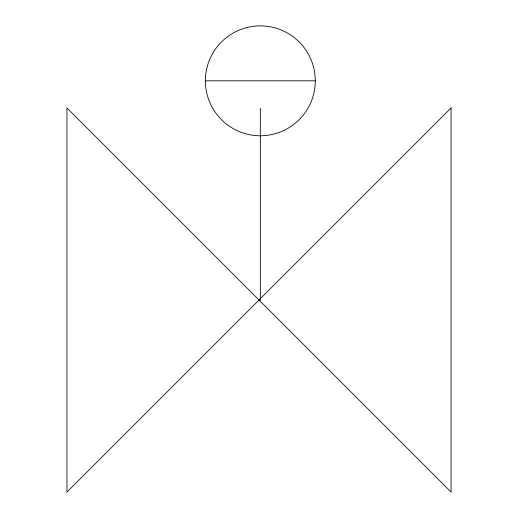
<?xml version="1.0" encoding="UTF-8"?>
<svg xmlns="http://www.w3.org/2000/svg" width="518" height="518" viewBox="0 0 518 518"><rect width="100%" height="100%" fill="white"/><g stroke="black" fill="none" stroke-linecap="round" stroke-linejoin="round"><path stroke-width="0.78" d="M205.381 80.814L315.281 80.814A54.953 54.953 0 0 0 232.854 33.223A54.953 54.953 0 0 0 232.854 128.406A54.953 54.953 0 0 0 315.281 80.814M260.327 108.288L260.327 300.356M451.068 107.971L66.932 492.1L66.932 107.971L451.068 492.1L451.068 107.971"/></g></svg>
